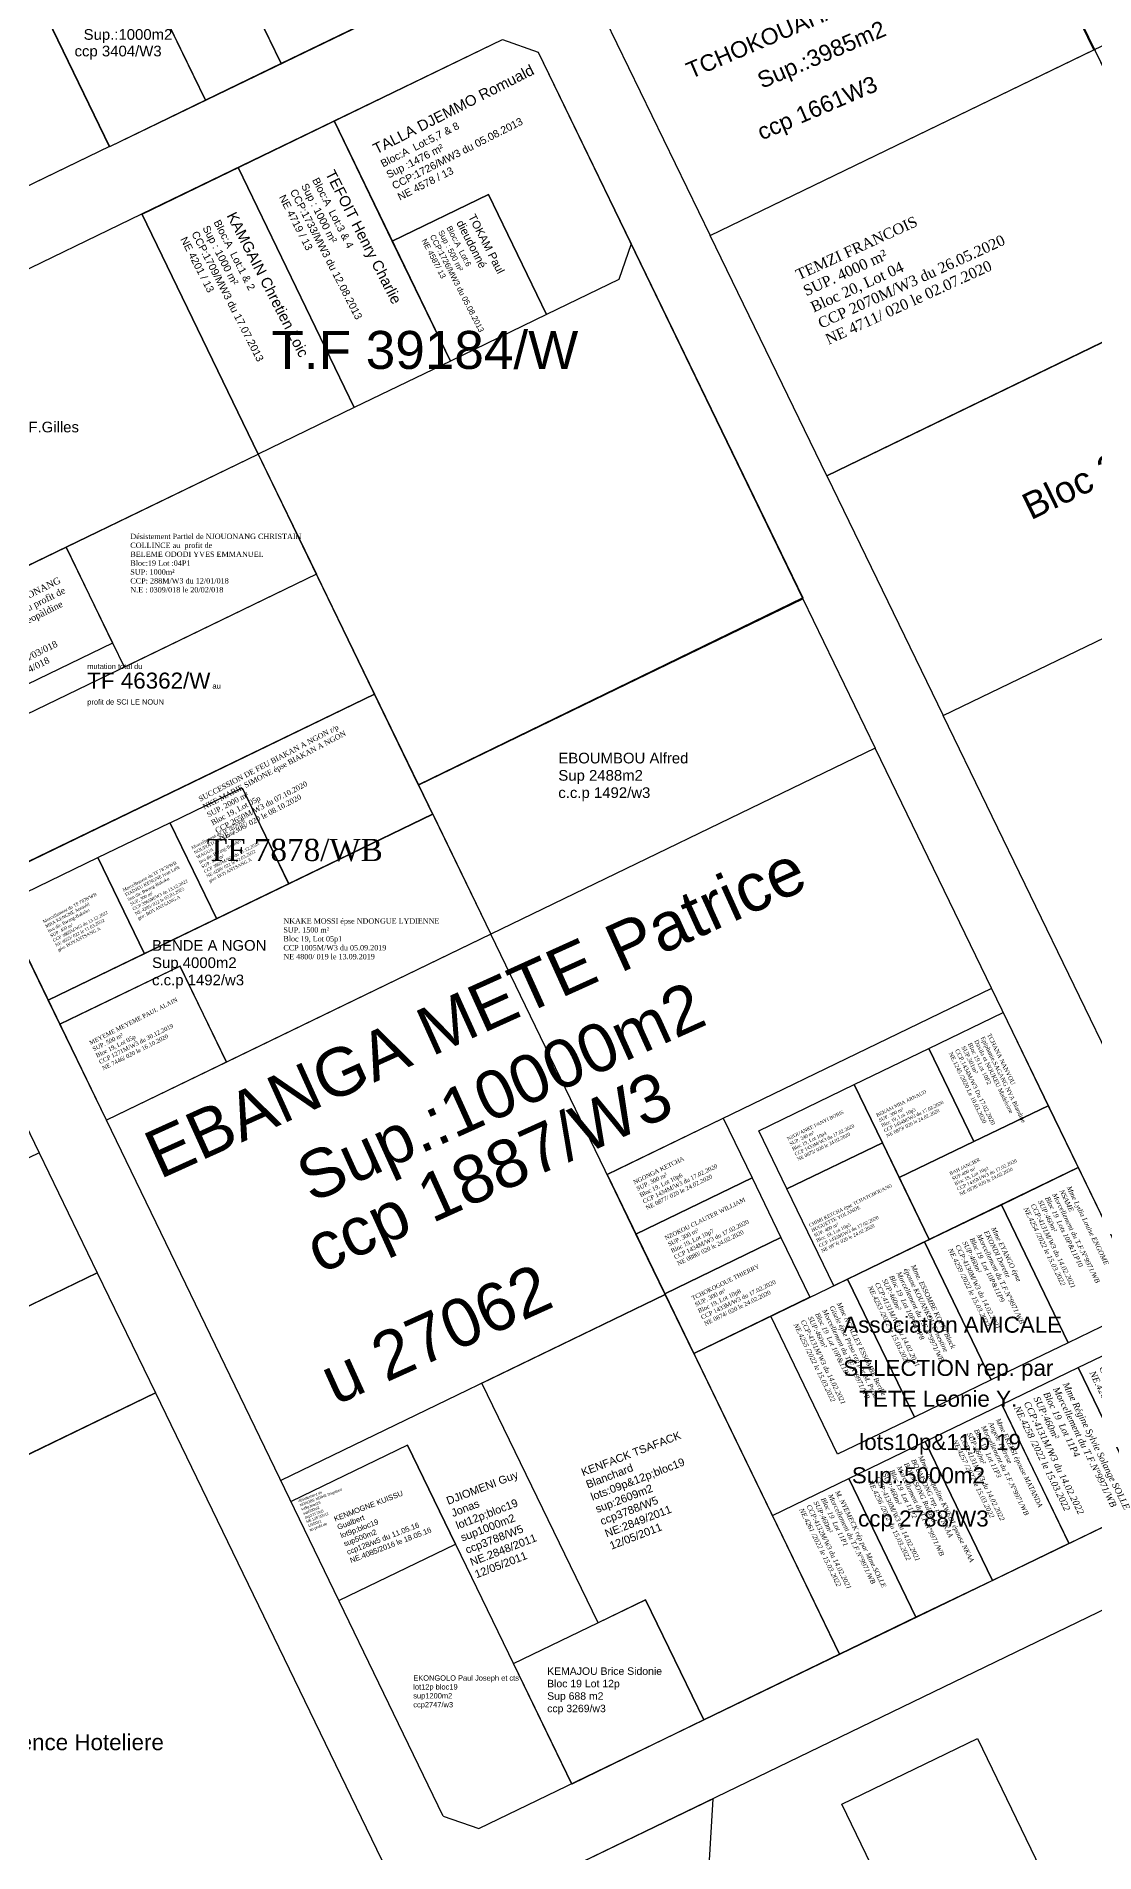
# Model space of a CAD drawing. Header units: millimetres. Extents: x 590121 to 927379, y 438565 to 1441738.
# Drawn here: x 925945.2 to 926143.5, y 1439583.5 to 1439923.9 of the extents above; entities that cross this region are included whole.
import ezdxf

# ---------------------------------------------------------------- set-up
doc = ezdxf.new("R2010")
doc.units = ezdxf.units.MM
doc.header["$LTSCALE"] = 10
doc.layers.add('end maj 26 02 2021', color=30, linetype='Continuous')
doc.layers.add('MAJ JAN 2022', color=12, linetype='Continuous')
doc.styles.get("Standard").update_dxf_attribs({"font": 'arial.ttf'})
doc.styles.add('Times 1.0', font='times.ttf', dxfattribs={"width": 0.99, "height": 1})

msp = doc.modelspace()

# ---------------------------------------------------------------- linework, layer by layer
at = {"color": 0, "flags": 128}
msp.add_lwpolyline([(925987.34, 1440028.08), (926028.73, 1439942.57), (926026.41, 1439935.89), (925958.9, 1439903.21), (925915.33, 1439993.23)], close=True, dxfattribs=at)
at = {"flags": 128}
msp.add_lwpolyline([(925942.56, 1439936.97), (925958.9, 1439903.22), (925922.89, 1439885.79), (925906.55, 1439919.55)], close=True, dxfattribs=at)
at = {"lineweight": -3, "flags": 128}
msp.add_lwpolyline([(925983.75, 1439783.04), (925992.5, 1439765.05), (925979.01, 1439758.5), (925970.26, 1439776.48)], close=True, dxfattribs=at)
at = {"color": 3, "flags": 128}
for points in [[(926140.39, 1439711.86), (926152.91, 1439685.99), (926138.51, 1439679.02), (926125.98, 1439704.9)], [(926125.98, 1439704.9), (926138.51, 1439679.02), (926124.1, 1439672.06), (926111.58, 1439697.93)], [(926111.58, 1439697.93), (926124.1, 1439672.06), (926109.7, 1439665.09), (926097.17, 1439690.97)], [(926097.17, 1439690.97), (926109.7, 1439665.09), (926095.29, 1439658.13), (926082.77, 1439684)], [(926155.09, 1439681.48), (926165.5, 1439659.97), (926163.18, 1439653.29), (926152.98, 1439648.36), (926140.38, 1439674.37)], [(926140.38, 1439674.37), (926152.98, 1439648.36), (926138.65, 1439641.43), (926126.06, 1439667.44)], [(926126.06, 1439667.44), (926138.63, 1439641.42), (926124.32, 1439634.5), (926111.73, 1439660.52)], [(926111.73, 1439660.52), (926124.32, 1439634.5), (926109.99, 1439627.57), (926097.4, 1439653.59)], [(926097.4, 1439653.59), (926109.99, 1439627.58), (926095.66, 1439620.65), (926083.08, 1439646.67)]]:
    msp.add_lwpolyline(points, close=True, dxfattribs=at)
at = {"layer": 'end maj 26 02 2021', "linetype": 'ByBlock'}
for p, q in [((926121.46, 1439966.3), (926143.28, 1439921.32)), ((926121.62, 1439966.41), (926165.26, 1439876.43)), ((926071.43, 1439886.57), (926215.45, 1439956.29)), ((926051.79, 1439927.06), (926071.43, 1439886.57)), ((925965, 1439890.61), (926032.51, 1439923.29)), ((926032.51, 1439923.29), (926039.19, 1439920.96)), ((926039.19, 1439920.96), (926088.81, 1439818.66)), ((926093.28, 1439841.52), (926237.24, 1439911.34)), ((925897.49, 1439857.94), (925965, 1439890.61)), ((925965, 1439890.61), (925986.78, 1439845.61)), ((926016.8, 1439783.59), (925965, 1439890.61)), ((925914.77, 1439810.75), (925986.78, 1439845.61)), ((925986.78, 1439845.61), (926008.56, 1439800.6)), ((926093.28, 1439841.52), (926115.07, 1439796.6)), ((926115.07, 1439796.6), (926187.08, 1439831.45)), ((926088.81, 1439818.66), (926016.8, 1439783.59)), ((926016.8, 1439783.59), (926088.81, 1439818.44)), ((926088.81, 1439818.44), (926102.36, 1439790.45)), ((926008.56, 1439800.6), (925936.56, 1439765.75)), ((926008.56, 1439800.6), (926016.8, 1439783.59)), ((926147.8, 1439729.12), (926115.07, 1439796.6)), ((926102.36, 1439790.45), (926030.35, 1439755.6)), ((926102.36, 1439790.43), (926165.5, 1439659.97)), ((926016.8, 1439783.59), (926030.35, 1439755.6)), ((925958.34, 1439720.75), (925936.56, 1439765.75)), ((926030.35, 1439755.6), (925958.34, 1439720.75)), ((926124.14, 1439745.43), (926052.13, 1439710.58)), ((926021.45, 1439590.32), (925958.34, 1439720.74)), ((926052.13, 1439710.58), (926095.66, 1439620.65)), ((926068.36, 1439677.04), (926140.39, 1439711.86)), ((926063.02, 1439688.08), (925991.01, 1439653.23)), ((925895.51, 1439634.78), (925967.52, 1439669.64)), ((925967.52, 1439669.64), (926017.16, 1439567.09)), ((926028.13, 1439588), (926163.18, 1439653.29)), ((926021.45, 1439590.32), (926028.13, 1439588))]:
    msp.add_line(p, q, dxfattribs=at)
at = {"layer": 'end maj 26 02 2021', "linetype": 'ByBlock', "ltscale": 0.0014}
for p, q in [((925955.11, 1439956.94), (925976.9, 1439911.92)), ((925958.9, 1439903.21), (925937.11, 1439948.22)), ((925976.9, 1439911.92), (925958.9, 1439903.21)), ((925945.73, 1439714.64), (925956.63, 1439692.14)), ((925956.63, 1439692.14), (925884.63, 1439657.27))]:
    msp.add_line(p, q, dxfattribs=at)
at = {"layer": 'end maj 26 02 2021', "color": 3, "linetype": 'ByBlock', "lineweight": -3, "ltscale": 0.0014, "flags": 128}
msp.add_lwpolyline([(925915.33, 1439993.23), (925958.9, 1439903.22), (925891.38, 1439870.54), (925884.71, 1439872.86), (925843.32, 1439958.38)], close=True, dxfattribs=at)
at = {"layer": 'end maj 26 02 2021', "linetype": 'ByBlock', "ltscale": 0.0014, "flags": 128}
for points in [[(925987.3, 1439972.51), (926009.08, 1439927.5), (925991.08, 1439918.79), (925969.3, 1439963.8)], [(925977.23, 1439947.38), (925991.07, 1439918.78), (925976.9, 1439911.92), (925963.06, 1439940.52)], [(925956.63, 1439692.14), (925967.52, 1439669.64), (925895.51, 1439634.78), (925884.63, 1439657.27)], [(926059.33, 1439630.87), (926070.23, 1439608.35), (926045.52, 1439596.28), (926034.59, 1439618.89)], [(926121.54, 1439604.83), (926136.96, 1439572.95), (926111.53, 1439560.65), (926096.1, 1439592.53)], [(926071.94, 1439593.58), (926069.77, 1439556.93), (926030.79, 1439558.97), (926031.27, 1439569.01), (926036, 1439576.18)]]:
    msp.add_lwpolyline(points, close=True, dxfattribs=at)
at = {"layer": 'end maj 26 02 2021', "color": 3, "flags": 128}
msp.add_lwpolyline([(925942.56, 1439936.97), (925958.89, 1439903.22), (925891.38, 1439870.54), (925884.71, 1439872.86), (925870.55, 1439902.12)], close=True, dxfattribs=at)
at = {"layer": 'end maj 26 02 2021', "color": 3, "linetype": 'ByBlock', "flags": 128}
for points in [[(926032.51, 1439923.29), (926039.19, 1439920.96), (926088.81, 1439818.44), (926016.81, 1439783.56), (925965.01, 1439890.58)], [(925986.79, 1439845.61), (926008.57, 1439800.6), (925936.56, 1439765.75), (925914.77, 1439810.75)]]:
    msp.add_lwpolyline(points, close=True, dxfattribs=at)
at = {"layer": 'end maj 26 02 2021', "linetype": 'ByBlock', "lineweight": -3, "ltscale": 0.0014, "flags": 128}
for points in [[(926032.51, 1439923.29), (926039.19, 1439920.96), (926056.64, 1439884.98), (926054.32, 1439878.3), (926040.79, 1439871.75), (926029.9, 1439894.25), (926011.89, 1439885.53), (926001, 1439908.04)], [(926001, 1439908.04), (926022.79, 1439863.03), (926004.78, 1439854.32), (925983, 1439899.32)], [(925983, 1439899.32), (926004.78, 1439854.32), (925986.79, 1439845.61), (925965, 1439890.61)], [(926029.9, 1439894.25), (926040.79, 1439871.75), (926022.79, 1439863.03), (926011.89, 1439885.53)]]:
    msp.add_lwpolyline(points, close=True, dxfattribs=at)
at = {"layer": 'end maj 26 02 2021', "color": 150, "linetype": 'ByBlock', "lineweight": -3, "ltscale": 0.0014, "flags": 128}
for points in [[(926143.44, 1439921.42), (926165.26, 1439876.43), (926093.28, 1439841.52), (926071.46, 1439886.59)], [(925986.78, 1439845.61), (925997.67, 1439823.1), (925925.66, 1439788.25), (925914.77, 1439810.75)], [(925986.78, 1439845.61), (925997.67, 1439823.1), (925961.7, 1439805.69), (925950.78, 1439828.18)], [(926008.56, 1439800.6), (926019.45, 1439778.1), (925947.46, 1439743.22), (925936.56, 1439765.75)], [(926019.46, 1439778.1), (926030.35, 1439755.6), (925980.84, 1439731.64), (925972.13, 1439749.64), (925949.63, 1439738.75), (925947.45, 1439743.25)], [(925972.12, 1439749.64), (925980.84, 1439731.64), (925958.34, 1439720.75), (925958.34, 1439720.75), (925949.63, 1439738.75)], [(926126.32, 1439740.93), (926134.77, 1439723.47), (926120.81, 1439716.73), (926112.37, 1439734.18)], [(926112.37, 1439734.18), (926120.81, 1439716.73), (926106.86, 1439709.98), (926103.69, 1439716.52), (926098.42, 1439727.43)], [(926098.42, 1439727.43), (926103.69, 1439716.52), (926085.82, 1439707.88), (926080.55, 1439718.78)], [(926134.77, 1439723.47), (926140.39, 1439711.86), (926112.48, 1439698.37), (926106.86, 1439709.98), (926120.81, 1439716.73)], [(926073.87, 1439721.1), (926079.28, 1439709.92), (926057.54, 1439699.4), (926052.13, 1439710.58)], [(926103.69, 1439716.52), (926112.47, 1439698.36), (926112.48, 1439698.37), (926094.61, 1439689.73), (926085.82, 1439707.88)], [(926079.28, 1439709.92), (926084.69, 1439698.74), (926062.95, 1439688.22), (926057.54, 1439699.4)], [(926084.69, 1439698.74), (926090.1, 1439687.55), (926068.37, 1439677.03), (926062.95, 1439688.22)]]:
    msp.add_lwpolyline(points, close=True, dxfattribs=at)
at = {"layer": 'end maj 26 02 2021', "color": 150}
msp.add_lwpolyline([(925950.78, 1439828.18), (925959.48, 1439810.18), (925923.48, 1439792.75), (925914.77, 1439810.75)], close=True, dxfattribs=at)
at = {"layer": 'end maj 26 02 2021', "color": 150, "linetype": 'ByBlock', "lineweight": -3, "ltscale": 0.0014, "flags": 128}
msp.add_lwpolyline([(926084.69, 1439698.74), (926062.95, 1439688.22), (926030.35, 1439755.6)], dxfattribs=at)
at = {"layer": 'end maj 26 02 2021', "linetype": 'ByBlock', "ltscale": 0.0014, "flags": 128}
for points in [[(925937.03, 1439732.65), (925945.75, 1439714.65), (925900.75, 1439692.86)], [(926014.75, 1439659.85), (926023.73, 1439641.29), (926014.75, 1439659.85), (925992.92, 1439649.29)]]:
    msp.add_lwpolyline(points, dxfattribs=at)
at = {"layer": 'end maj 26 02 2021', "color": 5, "linetype": 'ByBlock', "ltscale": 0.0014, "flags": 128}
msp.add_lwpolyline([(926063.02, 1439688.08), (926095.65, 1439620.64), (926070.23, 1439608.35), (926059.33, 1439630.87), (926050.43, 1439626.56), (926028.69, 1439671.47)], close=True, dxfattribs=at)
at = {"layer": 'end maj 26 02 2021', "linetype": 'ByBlock', "flags": 128}
msp.add_lwpolyline([(926001.9, 1439630.73), (926023.73, 1439641.29), (926045.52, 1439596.28)], dxfattribs=at)
at = {"layer": 'end maj 26 02 2021', "color": 3, "linetype": 'ByBlock', "ltscale": 0.0014, "flags": 128}
msp.add_lwpolyline([(926169.27, 1439640.7), (926175.95, 1439638.38), (926192.81, 1439603.56), (926185.53, 1439427.85), (926180.5, 1439424.18), (926031.26, 1439465.29), (926026.67, 1439471.61), (926031.27, 1439569.01), (926036, 1439576.18)], close=True, dxfattribs=at)
at = {"layer": 'MAJ JAN 2022', "lineweight": -3, "ltscale": 0.0014, "flags": 128}
msp.add_lwpolyline([(925983.75, 1439783.04), (925992.46, 1439765.03)], dxfattribs=at)
msp.add_lwpolyline([(925970.25, 1439776.5), (925978.96, 1439758.5), (925965.46, 1439751.96), (925956.74, 1439769.96)], close=True, dxfattribs=at)
at = {"layer": 'MAJ JAN 2022', "color": 0, "lineweight": -3, "ltscale": 0.0014, "flags": 128}
msp.add_lwpolyline([(925956.74, 1439769.96), (925965.46, 1439751.96), (925947.45, 1439743.25), (925938.74, 1439761.25)], close=True, dxfattribs=at)

# ---------------------------------------------------------------- texts
at = {"color": 7, "attachment_point": 1, "rotation": 296.0792}
for s, insert, char_height, width in [('{\\fTimes New Roman|b0|i1|c0|p18;Mme Lydia Louise ENGOME \\PNSAME\\P\\C1;Morcellement du T.F.N°9971/WB \\P\\C7;Bloc 19  Lots 10P&11P10\\PSUP:460m²\\PCCP:4131M/W3 du 14.02.2021\\PNE.4254 /2022 le 15.03.2022}', (926139, 1439708.52), 0.9, 84.2701), ('{\\fTimes New Roman|b0|i1|c0|p18;Mme EYANGO épse \\PEKONDI Dorette\\P\\C1;Morcellement du T.F.N°9971/WB \\P\\C7;Bloc 19  Lot 10P&11P9\\PSUP:460m²\\PCCP:4130M/W3 du 14.02.2021\\PNE.4259 /2022 le 15.03.2022}', (926124.86, 1439700.84), 0.9, 84.2701), ('{\\fTimes New Roman|b0|i1|c0|p18;Mme. ESSOMBE KOFFI Black \\Pépouse KOUANKOU Ernestine\\P\\C1;Morcellement du T.F.N°9971/WB \\P\\C7;Bloc 19  Lot 10P&11P8\\PSUP:460m²\\PCCP:4131M/W3 du 14.02.2021\\PNE.4253 /2022 le 15.03.2022}', (926109.82, 1439693.8), 0.9, 84.2701), ('{\\fTimes New Roman|b0|i1|c0|p18;Mme NGALLEY ESSOMBE Berthe \\PGisele épse Priso rep par M. Priso\\P\\C1;Morcellement du T.F.N°9971/WB \\P\\C7;Bloc 19  Lot 10P&11P7\\PSUP:460m²\\PCCP:4131M/W3 du 14.02.2021\\PNE.4255 /2022 le 15.03.2022}', (926095.92, 1439686.76), 0.9, 84.2701), ('{\\fTimes New Roman|b0|i1|c0|p18;Mme. TETE Léonie Yollande\\P\\C1;Morcellement du T.F.N°9971/WB \\P\\C7;Bloc 19  Lot 11P5\\PSUP:460m²\\PCCP:4131M/W3 du 14.02.2021\\PNE.4260 /2022 le  15.03.2022}', (926152.64, 1439678.4), 1.2172, 76.8693), ('{\\fTimes New Roman|b0|i1|c0|p18;Mme Régine Sylvie Solange SOLLE\\P\\C1;Morcellement du T.F.N°9971/WB \\P\\C7;Bloc 19  Lot 11P4\\PSUP:460m²\\PCCP:4131M/W3 du 14.02.2022\\PNE.4258 /2022 le 15.03.2022}', (926138.54, 1439671.8), 1.2172, 76.8693), ('{\\fTimes New Roman|b0|i1|c0|p18;Mme EKESSI épouse MATANDA \\PAngele Thérese\\P\\C1;Morcellement du T.F.N°9971/WB \\P\\C7;Bloc 19  Lot 11P3\\PSUP:460m²\\PCCP:4131M/W3 du 14.02.2022\\PNE.4257 /2022 le 15.03.2022}', (926125.7, 1439664.97), 0.9, 76.8693), ('{\\fTimes New Roman|b0|i1|c0|p18;Mme. Jacqueline KWEDI épouse NKAA\\PBOUMSONG rep. par NKAA \\PBOUMSONG Rolland\\P\\C1;Morcellement du T.F.N°9971/WB \\P\\C7;Bloc 19  Lot 11P2\\PSUP:460m²\\PCCP:4130M/W3 du 14.02.2021\\PNE.4256 /2022 du 15.03.2022}', (926111.22, 1439658.03), 0.9, 72.859), ('{\\fTimes New Roman|b0|i1|c0|p18;M. NYEMECK rép par Mme.SOLLE\\P\\C1;Morcellement du T.F.N°9971/WB \\P\\C7;Bloc 19  Lot 11P1\\PSUP:460m²\\PCCP:4132M/W3 du 14.02.2021\\PNE.4261 /2022 le 15.03.2022}', (926095.64, 1439651.46), 0.9, 77.573)]:
    msp.add_mtext(s, dxfattribs=dict(at, insert=insert, char_height=char_height, width=width))
at = {"layer": 'end maj 26 02 2021', "color": 7, "linetype": 'ByBlock'}
for s, height, rotation, p in [('TCHOKOUAHA Eliane Marlyse', 3.0821, 23.211, (926067.8, 1439915.89)), ('Sup.:3985m2', 3.0821, 23.211, (926081.13, 1439914.04)), ('ccp 1661W3', 3.082, 23.211, (926081.09, 1439904.37)), ('Bloc 20Lots 5&6', 5, 25.8732, (926131.5, 1439833.16)), (' Patrice', 9, 24.3226, (926051.39, 1439746.85)), ('EBANGA METE', 9, 24.3226, (925968.32, 1439709.62)), ('Sup.:10000m2', 9, 24.3226, (925996.75, 1439705.16)), ('ccp 1887/W3', 9, 24.3226, (925998.33, 1439691.88)), ('u 27062', 9, 24.3226, (926001.17, 1439667.24))]:
    msp.add_text(s, height=height, rotation=rotation, dxfattribs=at).set_placement(p)
at = {"layer": 'end maj 26 02 2021', "color": 0, "linetype": 'ByBlock'}
for s, height, p in [('  Sup.:1000m2', 2, (925952.52, 1439923.25)), ('    ccp 3404/W3', 2, (925949.27, 1439920.14)), ('Association AMICALE', 3, (926096.37, 1439680.92)), ('SELECTION rep. par', 3, (926096.37, 1439672.82)), ('TETE Leonie Y.', 3, (926099.37, 1439667.03)), ('lots10p&11;b 19', 3, (926099.37, 1439658.94)), ('Sup.:5000m2', 3, (926097.98, 1439652.69)), (' ccp 2788/W3', 3, (926097.98, 1439644.59)), ('Residence Hoteliere', 3, (925931.37, 1439602.67))]:
    msp.add_text(s, height=height, dxfattribs=at).set_placement(p)
at = {"layer": 'end maj 26 02 2021', "color": 1, "linetype": 'ByBlock'}
msp.add_text('T.F 39184/W', height=7.1208, dxfattribs=at).set_placement((925989.24, 1439861.56))
at = {"layer": 'end maj 26 02 2021', "color": 7, "linetype": 'ByBlock'}
for s, p in [('KAMDOUM F.Gilles', (925928.36, 1439849.67)), ('EBOUMBOU Alfred', (926042.99, 1439787.62)), ('Sup 2488m2', (926042.99, 1439784.38)), ('c.c.p 1492/w3', (926042.99, 1439781.14)), ('BENDE A NGON', (925966.89, 1439752.51)), ('Sup 4000m2', (925966.89, 1439749.27)), ('c.c.p 1492/w3', (925966.89, 1439746.03))]:
    msp.add_text(s, height=2, dxfattribs=at).set_placement(p)
at = {"layer": 'end maj 26 02 2021', "linetype": 'ByBlock', "attachment_point": 1}
for s, insert, char_height, rotation in [('{\\fArial|b0|i0|c0|p34;TALLA DJEMMO Romuald\\P\\H0.7x;Bloc:A  Lot:5,7 & 8\\PSup :1476 m²\\PCCP:1726/MW3 du 05.08.2013\\PNE 4578 / 13}', (926008.01, 1439903.54), 2, 26.9836), ('{\\fArial|b0|i0|c0|p34;TEFOIT Henry Charlie\\P\\H0.7x;Bloc:A  Lot:3 & 4\\PSup : 1000 m²\\PCCP:1733/MW3 du 12.08.2013\\PNE 4719 / 13}', (926001.05, 1439899.12), 2, 297.1822), ('{\\fArial|b0|i0|c0|p34;KAMGAIN Chretien Loic\\P\\H0.7x;Bloc:A  Lot:1 & 2\\PSup : 1000 m²\\PCCP:1709/MW3 du 17.07.2013\\PNE 4201 / 13}', (925982.59, 1439891.23), 2, 297.1822), ('{\\fArial|b0|i0|c0|p34;TOKAM Paul \\Pdieudonné\\P\\H0.7x;Bloc:A  Lot:6\\PSup : 500 m²\\PCCP:1726/MW3 du 05.08.2013\\PNE 4587/ 13}', (926027.4, 1439890.79), 1.5, 297.1822)]:
    msp.add_mtext(s, dxfattribs=dict(at, insert=insert, char_height=char_height, rotation=rotation))
at = {"layer": 'end maj 26 02 2021', "color": 150, "linetype": 'ByBlock', "lineweight": -3, "ltscale": 0.0014, "attachment_point": 1, "style": 'Times 1.0'}
for s, insert, char_height, width, rotation in [('{\\fTimes New Roman|b0|i0|c186|p18;\\C256;TEMZI FRANCOIS\\PSUP. 4000 m²\\PBloc 20, Lot 04\\PCCP 2070M/W3 du 26.05.2020\\PNE 4711/ 020 le 02.07.2020}', (926087.22, 1439880.01), 2, 237.7805, 24.5969), ('{\\C256;SUCCESSION DE FEU BIAKAN A NGON r/p\\PNKE MARIE SIMONE épse BIAKAN A NGON\\PSUP. 2000 m²\\PBloc 19, Lot 05p\\PCCP 2650M/W3 du 07.10.2020\\PNE 7308/ 020 le 08.10.2020}', (925975.46, 1439781.31), 1, 73.6651, 27.7124), ('{\\C256;Morcellement du TF 7878/WB \\PNOUPIATCHE Landry\\PWAGUA\\Plieu dit: Bwang-Bakoko\\PSUP. 300 m²\\PCCP 3965M/W3 du 13.12.2022\\PNE 4286/ 022 le 02.03.2022\\Pgéo: BOYANTSANG.A}', (925974.17, 1439772.01), 0.6, 73.6651, 27.7124), ('{\\C256;Morcellement du TF 7878/WB \\PFIADJEU KENGNE Ivan Loik\\Plieu dit: Bwang-Bakoko\\PSUP. 300 m²\\PCCP 3965M/W3 du 13.12.2022\\PNE 4285/ 022 le 02.03.2022\\Pgéo: BOYANTSANG.A}', (925961.28, 1439764.1), 0.6, 73.6651, 27.7124), ('{\\fTimes New Roman|b0|i0|c186|p18;\\C256;Morcellement du TF 7878/WB \\P\\fTimes New Roman|b0|i0|c0|p18;MBA KENGNE Arnauld\\P\\fTimes New Roman|b0|i0|c186|p18;lieu dit: Bwang-Bakoko\\PSUP. \\fTimes New Roman|b0|i0|c0|p18;4\\fTimes New Roman|b0|i0|c186|p18;00 m²\\PCCP \\fTimes New Roman|b0|i0|c0|p18;3965\\fTimes New Roman|b0|i0|c186|p18;M/W3 du 13.12.2022\\PNE 4\\fTimes New Roman|b0|i0|c0|p18;653\\fTimes New Roman|b0|i0|c186|p18;/ 022 le \\fTimes New Roman|b0|i0|c0|p18;11\\fTimes New Roman|b0|i0|c186|p18;.03.2022\\Pgéo: BOYANTSANG.A}', (925946.33, 1439758.19), 0.6, 73.6651, 27.7124), ('{\\fTimes New Roman|b0|i0|c186|p18;\\C256;MEYEME MEYEME PAUL ALAIN\\PSUP. 500 m²\\PBloc 19, Lot 05p\\PCCP 1271M/W3 du 30.12.2019\\PNE 7446/ 020 le 16.10.2020}', (925955.03, 1439735.54), 0.8, 23.1918, 26.7046), ('{\\C7;TCHANA NANVOU Epiphanie,SAGANG NYA Blandine Davila et NOUKEU Madeleine\\PBloc 19 Lot 10P2\\PSUP.301m²\\PCCP.1434M/W3 Du 17.02.2020\\PNE.1245 /2020 Le 10.03.2020}', (926123.99, 1439737.13), 0.8, 18.6743, 296.0178), ('{\\C256;BEKAM MBA ARNAUD\\PSUP. 300 m²\\PBloc 19, Lot 10p3\\PCCP 1434M/W3 du 17.02.2020\\PNE 0879/ 020 le 24.02.2020}', (926102.45, 1439721.92), 0.64, 38.6885, 26.0496), ('{\\C256;NZOUANKE FANYI BORIS\\PSUP. 240 m²\\PBloc 19, Lot 10p4\\PCCP 1433M/W3 du 17.02.2020\\PNE 0875/ 020 le 24.02.2020}', (926085.75, 1439717.51), 0.64, 38.6885, 26.0496), ('{\\C256;NGONGA KETCHA \\PSUP. 300 m²\\PBloc 19, Lot 10p6\\PCCP 1434M/W3 du 17.02.2020\\PNE 0877/ 020 le 24.02.2020}', (926056.92, 1439709.42), 0.8, 48.3606, 26.0496), ('{\\C256;BAH JANCIER \\PSUP.400 m²\\PBloc 19, Lot 10p1\\PCCP 1435M/W3 du 17.02.2020\\PNE 0878/ 020 le 24.02.2020}', (926116.17, 1439710.97), 0.64, 38.6885, 26.0496), ('{\\C256;CHIMI KETCHA épse TCHATCHOUANG\\PHUGUETTE YOLANDE\\PSUP. 400 m²\\PBloc 19, Lot 10p5\\PCCP 1435M/W3 du 17.02.2020\\PNE 0876/ 020 le 24.02.2020}', (926089.82, 1439701.3), 0.64, 38.6885, 26.0496), ('{\\C256;NZOKOU CLAUTER WILLIAM\\PSUP. 300 m²\\PBloc 19, Lot 10p7\\PCCP 1434M/W3 du 17.02.2020\\PNE 0880/ 020 le 24.02.2020}', (926062.8, 1439698.98), 0.8, 48.3606, 26.0496), ('{\\C256;TCHOKOGOUE THIERRY\\PSUP. 300 m²\\PBloc 19, Lot 10p8\\PCCP 1433M/W3 du 17.02.2020\\PNE 0874/ 020 le 24.02.2020}', (926067.85, 1439687.7), 0.8, 48.3606, 26.0496)]:
    msp.add_mtext(s, dxfattribs=dict(at, insert=insert, char_height=char_height, width=width, rotation=rotation))
for s, insert, char_height, width in [('{\\W1;\\C1;Désistement Partiel de NJOUONANG CHRISTAIN\\PCOLLINCE au  profit de\\C256; \\PBELEME ODODI YVES EMMANUEL\\PBloc:19 Lot :04P1\\PSUP: 1000m²\\PCCP: 288M/W3 du 12/01/018\\PN.E : 0309/018 le 20/02/018}', (925962.81, 1439830.67), 1, 59.2171), ('{\\C1;TF 7878/WB}', (925977.16, 1439773.48), 4.1531, 391.6462), ('{\\C256;NKAKE MOSSI épse NDONGUE LYDIENNE\\PSUP. 1500 m²\\PBloc 19, Lot 05p1\\PCCP 1005M/W3 du 05.09.2019\\PNE 4800/ 019 le 13.09.2019}', (925991.49, 1439758.58), 1, 94.3017)]:
    msp.add_mtext(s, dxfattribs=dict(at, insert=insert, char_height=char_height, width=width))
at = {"layer": 'end maj 26 02 2021', "insert": (925923.29, 1439809.7), "char_height": 1.25, "attachment_point": 1, "rotation": 26.4052}
msp.add_mtext_dynamic_manual_height_columns('{\\fTimes New Roman|b0|i0|c0|p18;\\C1;Désistement Partiel de NJOUONANG\\PCHRISTAIN COLLINCE au profit de \\P\\C256;NGATCHA TCHATAT Leopàldine\\PBloc:19, Lot ;04p2\\PSup. 800m²\\PCCP: 364M/W 3 du 18/03/018\\PNE. 0923/018 le 10/04/018}', width=108.2432, gutter_width=12.5, heights=[34.67], dxfattribs=at)
at = {"layer": 'end maj 26 02 2021', "insert": (925954.76, 1439806.31), "char_height": 0.9999, "attachment_point": 1}
msp.add_mtext('{\\C1;mutation total du \\P\\H3x;TF 46362/W\\H0.3333x; au \\Pprofit} de SCI LE NOUN', dxfattribs=at)
at = {"layer": 'end maj 26 02 2021', "color": 0, "linetype": 'ByBlock', "ltscale": 0.0014, "attachment_point": 1, "rotation": 21.0712}
for s, insert, char_height, width in [('KENFACK TSAFACK Blanchard\\Plots:09p&12p;bloc19\\Psup:2609m2\\Pccp3788/W5\\PNE:2849/2011\\P12/05/2011', (926047.1, 1439655.38), 1.4752, 21.25), ('DJIOMENI Guy\\PJonas\\Plot12p;bloc19\\Psup1000m2\\Pccp3788/W5\\PNE.2848/2011\\P12/05/2011', (926021.84, 1439650.02), 1.4752, 21.2458), ('KENMOGNE KUISSU\\PGualbert\\Plot9p;bloc19\\Psup500m2\\Pccp128/w5 du 11.05.16\\PNE.4085/2016 le 18.05.16', (926000.83, 1439646.44), 1, 18.3)]:
    msp.add_mtext(s, dxfattribs=dict(at, insert=insert, char_height=char_height, width=width))
at = {"layer": 'end maj 26 02 2021', "color": 1, "linetype": 'ByBlock', "ltscale": 0.0014, "insert": (925994.2, 1439649.58), "char_height": 0.5, "width": 18.3, "attachment_point": 1, "rotation": 21.0712}
msp.add_mtext('désistement de\\PNGAGBE NDIHE Dagobert\\Plot9p;bloc19\\Psup500m2\\Pccp3717/w5\\PNE.1257/2011\\P1/3/2011\\Pau profit de', dxfattribs=at)
at = {"layer": 'end maj 26 02 2021', "linetype": 'ByBlock', "insert": (926015.82, 1439616.7), "char_height": 1, "width": 20.16, "attachment_point": 1}
msp.add_mtext('EKONGOLO Paul Joseph et cts\\Plot12p bloc19\\Psup1200m2\\Pccp2747/w3', dxfattribs=at)
at = {"layer": 'end maj 26 02 2021', "linetype": 'ByBlock', "ltscale": 0.0014, "insert": (926040.9, 1439618.19), "char_height": 1.4, "width": 35.95, "attachment_point": 1}
msp.add_mtext('{\\C7;KEMAJOU Brice Sidonie\\PBloc 19 Lot 12p\\PSup 688 m2\\Pccp 3269/w3}', dxfattribs=at)

doc.saveas('drawing.dxf')
